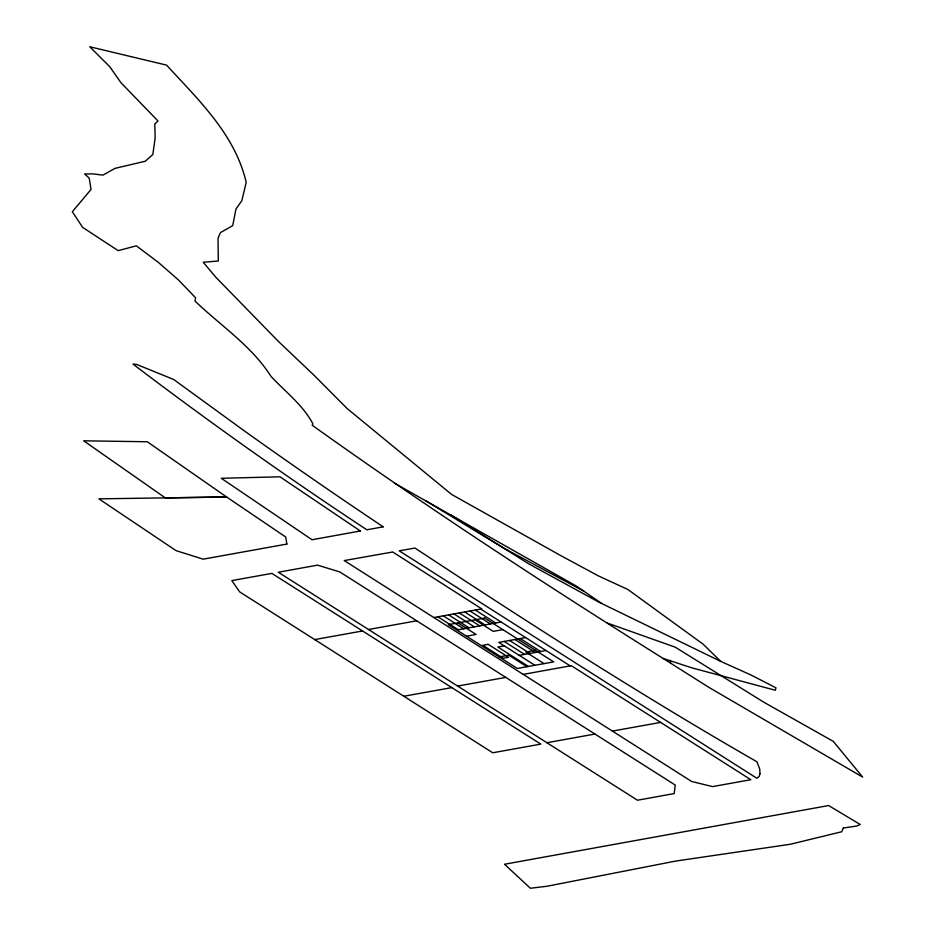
<?xml version="1.0" encoding="UTF-8"?>
<svg xmlns="http://www.w3.org/2000/svg" width="935" height="935" viewBox="0 0 935 935"><rect width="100%" height="100%" fill="white"/><g stroke="black" fill="none" stroke-linecap="round" stroke-linejoin="round"><path stroke-width="1.4" d="M433.828 617.532L481.77 608.884L392.688 551.989L344.244 560.579L691.666 781.496L712.587 786.604L750.84 779.697L571.285 665.697L523.226 674.38M368.507 629.5L637.471 800.22L674.193 793.57L675.257 785.061L339.802 571.939L317.561 565.149L278.303 572.243L368.507 629.5L416.718 620.805M314.686 639.587L362.558 630.961L540.804 744.108L492.745 752.78L239.676 591.89L231.833 580.6L271.875 573.4L362.558 630.961M501.102 622.02L458.302 629.758L437.896 616.796M466.483 636.186L476.114 634.444L457.928 622.909M502.855 629.617L493.236 631.359L475.05 619.812M525.587 637.577L498.834 642.403L534.878 665.288M504.269 645.851L497.852 647.008L528.45 666.445M499.138 656.919L508.757 655.178L526.931 666.713M535.51 650.351L525.879 652.081L544.053 663.628M519.241 655.353L545.993 650.526M457.636 686.068L505.788 677.396M403.826 696.248L451.804 687.611M546.881 742.717L594.976 734.045M612.413 731.088L660.601 722.416M720.675 661.349L703.12 644.192L627.934 589.529L598.47 575.925L560.603 555.53L451.605 494.44L347.177 408.572L313.938 375.157L278.127 341.146L215.856 277.286L203.234 262.256L218.322 260.994L218.03 238.285L220.415 232.64L232.71 225.627L235.924 209.136L241.838 200.686L246.197 182.383C235.141 134.558 198.489 99.916 166.57 65.123L89.737 46.75L109.617 66.549L121.082 82.853L157.992 120.989L154.778 124.039L155.152 137.959L152.837 154.497L145.299 161.229L115.017 168.37L102.885 175.137L93.196 173.898L84.571 173.98L89.187 178.047L91.057 189.431L72.346 211.742L82.607 227.345L118.184 250.65L136.311 245.823L157.968 262.057L178.538 280.044L195.602 297.786L194.971 301.035C220.742 325.812 251.538 345.74 271.01 376.396C285.315 391.777 303.197 405.217 312.98 424.022L312.138 425.203C426.43 506.922 544.1 583.791 663.114 658.439L692.029 667.894L775.337 690.264L775.968 687.821L751.343 675.175L720.675 661.349L599.078 602.245L528.813 563.887L450.67 514.858M607.294 623.049L675.292 647.207L763.276 701.893L833.284 741.373L862.654 777.102L708.613 687.202L663.114 658.439M583.896 591.224L503.24 547.84L425.892 500.88M394.558 483.196L576.743 586.303L601.661 603.449M480.695 609.071L570.21 665.895M475.342 610.041L495.749 622.99M520.234 638.535L540.64 651.496M470.001 610.999L490.396 623.961M514.893 639.505L535.299 652.455M464.648 611.969L485.055 624.919M509.54 640.463L529.946 653.425M459.295 612.939L479.702 625.889M504.187 641.433L524.593 654.395M453.942 613.898L474.349 626.859M448.59 614.868L468.996 627.817M443.248 615.838L463.643 628.788M670.36 660.426L670.711 663.242M759.98 773.841L759.091 776.506L756.836 778.236L399.21 550.82L414.953 548.039C527.2 622.032 640.335 694.822 756.941 761.791L759.746 769.084L759.98 773.841M843.312 828.013L841.722 831.753L790.285 844.27L675.608 861.088L547.022 886.251L530.39 888.25L504.491 864.256L828.632 805.549L860.247 824.506L856.647 826.061L843.312 828.013M286.87 544.065L203.187 559.165L176.06 550.645L98.865 498.846L226.621 496.999L285.713 537.017L286.87 544.065M360.349 530.986L312.033 539.74L221.268 478.276L279.997 476.815L360.349 530.986M383.163 526.837L366.859 529.794C287.057 477.259 209.113 421.919 133.027 364.136L136.58 364.405L173.641 379.47L243.334 430.158A2016 548.915 26.8 0 0 358.163 509.984L383.163 526.837M484.681 618.082L448.309 624.638L517.312 668.455L553.684 661.887L484.681 618.082M488.128 644.332L482.787 645.302L503.182 658.252L508.535 657.293L488.128 644.332M226.621 496.999L165.285 497.876L83.682 440.806L147.298 441.764L226.621 496.999"/></g></svg>
